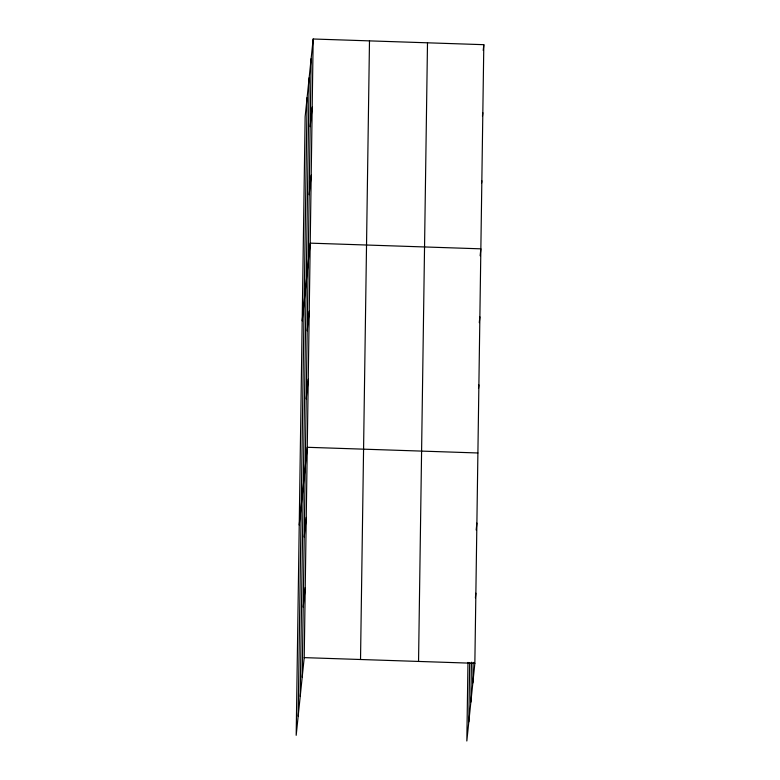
<?xml version="1.0" encoding="UTF-8"?>
<svg xmlns="http://www.w3.org/2000/svg" width="780" height="780" viewBox="0 0 780 780"><rect width="100%" height="100%" fill="white"/><g stroke="black" fill="none" stroke-linecap="round" stroke-linejoin="round"><path stroke-width="1.17" d="M298.165 716.157L307.125 97.519M300.202 696.404L309.163 77.776M302.182 677.235L311.142 58.607M313.17 39L305.146 116.688L296.185 735.316L304.21 657.628L313.17 39L483.815 44.684L474.854 663.312L466.83 741L467.971 662.425M360.526 659.5L369.486 40.872M418.548 661.44L427.498 42.802M468.809 721.832L469.667 662.6M470.847 702.088L471.432 662.2M472.836 682.919L473.128 662.366M310.157 126.662L312.185 107.045M309.173 194.707L311.2 175.1M302.182 320.834L310.216 243.145L480.86 248.83L480.148 255.752M307.203 330.808L309.231 311.2M306.218 398.853L308.246 379.246M299.227 524.989L307.261 447.291L477.906 452.975M304.219 537.02L306.248 517.403M303.206 607.133L305.224 587.515M483.22 50.447L483.815 44.684M482.469 116.191L482.83 112.73M481.611 183.085L481.845 180.775M479.281 322.647L479.875 316.875M478.53 388.391L478.891 384.93M476.171 530.01L476.892 523.087M475.4 597.812L475.868 593.2M304.21 657.628L474.854 663.312"/></g></svg>
